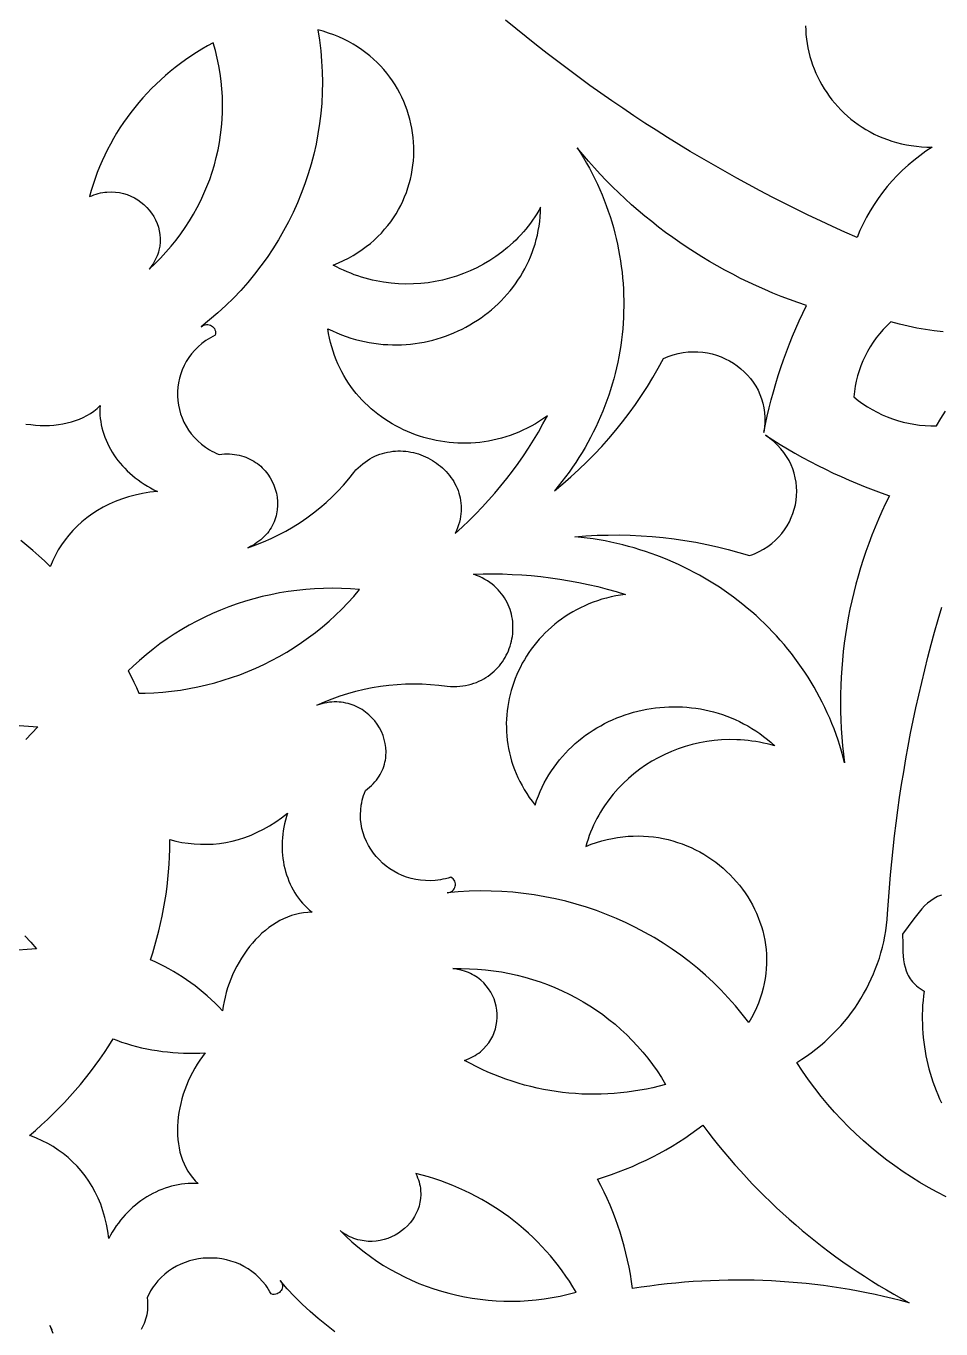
# Model space of a CAD drawing. Extents: x -118 to 118, y -118 to 119.
# Drawn here: x 18.2 to 77.1, y -31.4 to 52.5 of the extents above; entities that cross this region are included whole.
import ezdxf

# ---------------------------------------------------------------- set-up
doc = ezdxf.new("R2010")
doc.units = 0
doc.header["$MEASUREMENT"] = 0
doc.layers.add('LAYER_1', color=18, linetype='CONTINUOUS')

msp = doc.modelspace()

# ---------------------------------------------------------------- linework, layer by layer
at = {"layer": 'LAYER_1'}
for points in [[(68.408, 52.564), (68.417, 52.278), (68.437, 51.994), (68.467, 51.71), (68.508, 51.428), (68.56, 51.148), (68.621, 50.87), (68.692, 50.595), (68.774, 50.321), (68.865, 50.051), (68.966, 49.784), (69.077, 49.521), (69.197, 49.262), (69.326, 49.006), (69.465, 48.756), (69.613, 48.509), (69.769, 48.268), (69.935, 48.033), (70.109, 47.802), (70.292, 47.578), (70.483, 47.36), (70.683, 47.149), (70.89, 46.944), (71.106, 46.747), (71.33, 46.557), (71.561, 46.374), (71.8, 46.2), (72.047, 46.034), (72.301, 45.876), (72.563, 45.728), (72.831, 45.588), (73.107, 45.459), (73.39, 45.339), (73.679, 45.229), (73.975, 45.129), (74.278, 45.04), (74.587, 44.963), (74.902, 44.896), (75.223, 44.841), (75.551, 44.798), (75.884, 44.767), (76.224, 44.749), (76.568, 44.743), (76.16, 44.474), (75.763, 44.189), (75.38, 43.891), (75.01, 43.579), (74.653, 43.253), (74.311, 42.915), (73.982, 42.564), (73.669, 42.201), (73.37, 41.827), (73.087, 41.441), (72.819, 41.045), (72.568, 40.638), (72.333, 40.222), (72.114, 39.796), (71.913, 39.361), (71.73, 38.917), (70.937, 39.27), (70.148, 39.629), (69.363, 39.996), (68.581, 40.369), (67.804, 40.749), (67.03, 41.136), (66.26, 41.53), (65.494, 41.93), (64.732, 42.337), (63.974, 42.751), (63.22, 43.171), (62.471, 43.598), (61.725, 44.032), (60.984, 44.472), (60.247, 44.919), (59.515, 45.372), (58.787, 45.832), (58.063, 46.298), (57.344, 46.771), (56.629, 47.25), (55.919, 47.735), (55.214, 48.227), (54.513, 48.725), (53.817, 49.229), (53.126, 49.74), (52.439, 50.256), (51.757, 50.779), (51.081, 51.308), (50.409, 51.844), (49.742, 52.385), (49.08, 52.932)], [(77.272, 32.842), (76.703, 32.905), (76.136, 32.985), (75.571, 33.083), (75.01, 33.197), (74.452, 33.329), (73.898, 33.478), (73.644, 33.234), (73.403, 32.981), (73.175, 32.718), (72.96, 32.445), (72.76, 32.164), (72.573, 31.875), (72.4, 31.578), (72.242, 31.275), (72.099, 30.964), (71.97, 30.647), (71.857, 30.325), (71.758, 29.998), (71.676, 29.665), (71.61, 29.329), (71.559, 28.989), (71.525, 28.646), (71.805, 28.421), (72.095, 28.209), (72.394, 28.011), (72.701, 27.827), (73.015, 27.657), (73.338, 27.501), (73.666, 27.36), (74.002, 27.234), (74.342, 27.122), (74.688, 27.026), (75.039, 26.944), (75.394, 26.879), (75.752, 26.828), (76.113, 26.794), (76.477, 26.776), (76.842, 26.774), (77.121, 27.255), (77.416, 27.727)], [(18.181, 26.899), (18.487, 26.859), (18.792, 26.83), (19.095, 26.813), (19.395, 26.807), (19.693, 26.814), (19.986, 26.833), (20.275, 26.864), (20.558, 26.908), (20.836, 26.965), (21.107, 27.034), (21.371, 27.117), (21.626, 27.214), (21.873, 27.324), (22.111, 27.448), (22.339, 27.586), (22.555, 27.738), (22.761, 27.905), (22.954, 28.087), (22.944, 27.88), (22.943, 27.673), (22.952, 27.466), (22.97, 27.26), (22.997, 27.055), (23.033, 26.85), (23.078, 26.648), (23.131, 26.446), (23.193, 26.246), (23.263, 26.048), (23.341, 25.852), (23.427, 25.658), (23.522, 25.467), (23.624, 25.278), (23.734, 25.092), (23.851, 24.91), (23.976, 24.73), (24.108, 24.554), (24.248, 24.381), (24.394, 24.213), (24.547, 24.048), (24.707, 23.887), (24.874, 23.731), (25.047, 23.58), (25.226, 23.433), (25.412, 23.292), (25.604, 23.155), (25.801, 23.024), (26.005, 22.899), (26.214, 22.78), (26.429, 22.666), (26.649, 22.559), (26.159, 22.501), (25.684, 22.422), (25.223, 22.322), (24.778, 22.202), (24.347, 22.063), (23.933, 21.904), (23.534, 21.728), (23.151, 21.534), (22.785, 21.323), (22.435, 21.096), (22.102, 20.854), (21.787, 20.597), (21.488, 20.326), (21.207, 20.042), (20.945, 19.746), (20.7, 19.438), (20.474, 19.118), (20.266, 18.788), (20.077, 18.448), (19.908, 18.099), (19.758, 17.742), (19.752, 17.725), (19.386, 18.071), (19.013, 18.412), (18.633, 18.745), (18.245, 19.073), (17.851, 19.394)], [(77.463, -22.914), (76.893, -22.619), (76.33, -22.309), (75.775, -21.984), (75.228, -21.644), (74.689, -21.29), (74.159, -20.921), (73.638, -20.537), (73.127, -20.139), (72.625, -19.726), (72.133, -19.299), (71.651, -18.858), (71.181, -18.402), (70.721, -17.932), (70.273, -17.448), (69.837, -16.95), (69.413, -16.437), (69.001, -15.911), (68.602, -15.371), (68.217, -14.817), (67.844, -14.249), (68.163, -14.047), (68.474, -13.837), (68.777, -13.619), (69.073, -13.393), (69.361, -13.159), (69.64, -12.918), (69.912, -12.669), (70.175, -12.413), (70.43, -12.151), (70.676, -11.881), (70.914, -11.606), (71.143, -11.323), (71.363, -11.035), (71.574, -10.741), (71.776, -10.441), (71.969, -10.136), (72.152, -9.826), (72.326, -9.51), (72.49, -9.19), (72.645, -8.864), (72.789, -8.535), (72.924, -8.201), (73.048, -7.863), (73.162, -7.521), (73.266, -7.176), (73.359, -6.827), (73.442, -6.475), (73.514, -6.12), (73.575, -5.762), (73.625, -5.401), (73.664, -5.038), (73.692, -4.673), (73.695, -4.662), (73.749, -3.825), (73.811, -2.989), (73.882, -2.154), (73.96, -1.319), (74.046, -0.486), (74.14, 0.347), (74.242, 1.178), (74.352, 2.008), (74.47, 2.838), (74.596, 3.666), (74.73, 4.492), (74.872, 5.318), (75.022, 6.142), (75.179, 6.964), (75.345, 7.786), (75.519, 8.605), (75.7, 9.423), (75.889, 10.24), (76.086, 11.055), (76.291, 11.868), (76.504, 12.679), (76.725, 13.488), (76.953, 14.296), (77.189, 15.101)], [(17.748, 7.475), (18.346, 7.434), (18.944, 7.379), (18.569, 6.965), (18.183, 6.563)], [(77.165, -3.459), (77.038, -3.508), (76.916, -3.563), (76.798, -3.622), (76.684, -3.687), (76.469, -3.829), (76.267, -3.989), (76.076, -4.164), (75.894, -4.354), (75.718, -4.558), (75.546, -4.773), (75.375, -4.999), (75.028, -5.478), (74.656, -5.984), (74.669, -6.577), (74.686, -7.128), (74.702, -7.389), (74.728, -7.64), (74.765, -7.882), (74.816, -8.114), (74.883, -8.338), (74.971, -8.552), (75.022, -8.655), (75.08, -8.757), (75.143, -8.856), (75.213, -8.953), (75.29, -9.048), (75.374, -9.141), (75.465, -9.232), (75.565, -9.321), (75.672, -9.407), (75.788, -9.492), (75.912, -9.574), (76.046, -9.655), (76.008, -9.958), (75.977, -10.261), (75.953, -10.563), (75.937, -10.865), (75.928, -11.165), (75.927, -11.465), (75.932, -11.763), (75.944, -12.06), (75.963, -12.356), (75.99, -12.651), (76.023, -12.944), (76.063, -13.236), (76.109, -13.526), (76.162, -13.814), (76.222, -14.1), (76.288, -14.385), (76.361, -14.668), (76.44, -14.948), (76.526, -15.227), (76.617, -15.503), (76.715, -15.777), (76.82, -16.048), (76.93, -16.317), (77.046, -16.583), (77.168, -16.847)], [(18.101, -6.091), (18.486, -6.504), (18.859, -6.928), (18.269, -6.973), (17.679, -7.002)], [(38.082, -31.608), (37.536, -31.191), (37.003, -30.756), (36.484, -30.302), (35.979, -29.831), (35.489, -29.341), (35.014, -28.835), (34.556, -28.31), (34.62, -28.387), (34.666, -28.469), (34.694, -28.552), (34.707, -28.637), (34.705, -28.721), (34.689, -28.802), (34.66, -28.881), (34.619, -28.954), (34.568, -29.02), (34.506, -29.079), (34.435, -29.127), (34.357, -29.165), (34.272, -29.189), (34.181, -29.2), (34.085, -29.194), (33.985, -29.171), (33.903, -29.023), (33.817, -28.88), (33.726, -28.742), (33.632, -28.609), (33.431, -28.358), (33.215, -28.126), (32.985, -27.913), (32.743, -27.72), (32.49, -27.546), (32.227, -27.392), (31.955, -27.257), (31.675, -27.142), (31.389, -27.046), (31.097, -26.969), (30.802, -26.911), (30.503, -26.872), (30.203, -26.853), (29.902, -26.853), (29.602, -26.871), (29.304, -26.909), (29.008, -26.966), (28.717, -27.042), (28.432, -27.136), (28.152, -27.25), (27.881, -27.383), (27.618, -27.534), (27.366, -27.704), (27.125, -27.893), (26.896, -28.1), (26.682, -28.326), (26.482, -28.571), (26.388, -28.701), (26.298, -28.835), (26.212, -28.973), (26.131, -29.117), (26.054, -29.265), (25.983, -29.417), (26.003, -29.585), (26.016, -29.749), (26.021, -29.91), (26.018, -30.068), (26.007, -30.222), (25.989, -30.373), (25.964, -30.521), (25.932, -30.664), (25.893, -30.805), (25.848, -30.941), (25.797, -31.074), (25.74, -31.203), (25.676, -31.329), (25.608, -31.45)], [(19.881, -31.493), (19.798, -31.348), (19.721, -31.197), (19.909, -31.686)]]:
    msp.add_lwpolyline(points, dxfattribs=at)
for points in [[(51.34, 40.88), (51.218, 40.664), (51.09, 40.453), (50.958, 40.246), (50.82, 40.044), (50.678, 39.846), (50.532, 39.653), (50.381, 39.464), (50.226, 39.279), (50.066, 39.099), (49.902, 38.924), (49.735, 38.754), (49.563, 38.588), (49.208, 38.27), (48.84, 37.971), (48.457, 37.691), (48.062, 37.431), (47.656, 37.191), (47.238, 36.971), (46.811, 36.771), (46.374, 36.591), (45.93, 36.432), (45.478, 36.294), (45.019, 36.178), (44.555, 36.082), (44.087, 36.009), (43.614, 35.957), (43.139, 35.928), (42.661, 35.921), (42.183, 35.937), (41.704, 35.976), (41.226, 36.038), (40.749, 36.123), (40.511, 36.175), (40.274, 36.233), (40.038, 36.296), (39.803, 36.366), (39.568, 36.441), (39.335, 36.523), (39.103, 36.611), (38.873, 36.705), (38.644, 36.805), (38.416, 36.911), (38.191, 37.024), (37.967, 37.142), (38.308, 37.283), (38.638, 37.435), (38.956, 37.597), (39.262, 37.768), (39.557, 37.949), (39.839, 38.138), (40.11, 38.337), (40.37, 38.544), (40.618, 38.758), (40.854, 38.981), (41.078, 39.21), (41.291, 39.447), (41.492, 39.69), (41.682, 39.939), (41.86, 40.194), (42.027, 40.454), (42.183, 40.72), (42.326, 40.99), (42.459, 41.264), (42.58, 41.543), (42.69, 41.825), (42.788, 42.111), (42.875, 42.399), (42.951, 42.69), (43.015, 42.983), (43.068, 43.278), (43.11, 43.575), (43.141, 43.872), (43.161, 44.171), (43.169, 44.469), (43.166, 44.768), (43.152, 45.067), (43.127, 45.365), (43.091, 45.662), (43.044, 45.957), (42.986, 46.251), (42.917, 46.542), (42.837, 46.832), (42.746, 47.118), (42.644, 47.401), (42.531, 47.681), (42.407, 47.957), (42.273, 48.228), (42.127, 48.495), (41.971, 48.757), (41.804, 49.013), (41.626, 49.264), (41.438, 49.509), (41.238, 49.747), (41.028, 49.979), (40.808, 50.203), (40.576, 50.42), (40.334, 50.629), (40.082, 50.83), (39.819, 51.023), (39.545, 51.206), (39.261, 51.38), (38.966, 51.545), (38.661, 51.699), (38.346, 51.843), (38.019, 51.977), (37.683, 52.099), (37.336, 52.21), (36.979, 52.309), (37.087, 51.632), (37.171, 50.956), (37.23, 50.279), (37.267, 49.604), (37.279, 48.93), (37.268, 48.258), (37.235, 47.588), (37.178, 46.922), (37.098, 46.259), (36.997, 45.6), (36.872, 44.946), (36.726, 44.296), (36.558, 43.653), (36.368, 43.015), (36.156, 42.384), (35.923, 41.76), (35.67, 41.144), (35.395, 40.536), (35.099, 39.936), (34.784, 39.346), (34.447, 38.765), (34.091, 38.195), (33.715, 37.635), (33.319, 37.087), (32.904, 36.55), (32.469, 36.026), (32.015, 35.514), (31.543, 35.016), (31.052, 34.531), (30.542, 34.061), (30.014, 33.605), (29.468, 33.165), (29.548, 33.227), (29.633, 33.271), (29.72, 33.298), (29.808, 33.311), (29.895, 33.309), (29.98, 33.293), (30.062, 33.266), (30.138, 33.226), (30.207, 33.177), (30.268, 33.117), (30.319, 33.05), (30.358, 32.974), (30.383, 32.893), (30.394, 32.805), (30.388, 32.713), (30.365, 32.617), (30.211, 32.539), (30.062, 32.456), (29.918, 32.369), (29.779, 32.278), (29.517, 32.085), (29.275, 31.878), (29.054, 31.658), (28.853, 31.425), (28.672, 31.182), (28.511, 30.93), (28.371, 30.669), (28.25, 30.4), (28.15, 30.125), (28.07, 29.846), (28.01, 29.562), (27.969, 29.275), (27.949, 28.987), (27.949, 28.698), (27.969, 28.41), (28.008, 28.124), (28.067, 27.841), (28.146, 27.561), (28.245, 27.287), (28.363, 27.019), (28.501, 26.758), (28.659, 26.506), (28.836, 26.264), (29.033, 26.033), (29.249, 25.813), (29.484, 25.607), (29.74, 25.415), (29.874, 25.325), (30.014, 25.238), (30.158, 25.156), (30.308, 25.078), (30.462, 25.005), (30.621, 24.936), (30.795, 24.956), (30.967, 24.968), (31.134, 24.973), (31.299, 24.97), (31.459, 24.96), (31.617, 24.942), (31.77, 24.918), (31.92, 24.888), (32.066, 24.851), (32.209, 24.807), (32.347, 24.758), (32.482, 24.703), (32.612, 24.642), (32.739, 24.576), (32.861, 24.505), (32.979, 24.429), (33.093, 24.348), (33.203, 24.262), (33.308, 24.172), (33.408, 24.078), (33.596, 23.878), (33.766, 23.664), (33.916, 23.438), (34.046, 23.2), (34.157, 22.953), (34.247, 22.699), (34.316, 22.438), (34.363, 22.174), (34.388, 21.906), (34.391, 21.638), (34.37, 21.37), (34.326, 21.104), (34.295, 20.972), (34.258, 20.842), (34.215, 20.713), (34.165, 20.585), (34.109, 20.459), (34.047, 20.336), (33.978, 20.214), (33.903, 20.095), (33.822, 19.978), (33.734, 19.865), (33.639, 19.754), (33.537, 19.646), (33.429, 19.542), (33.314, 19.442), (33.192, 19.345), (33.063, 19.252), (32.926, 19.164), (32.783, 19.08), (32.633, 19), (32.475, 18.926), (32.984, 19.106), (33.485, 19.304), (33.976, 19.52), (34.458, 19.753), (34.929, 20.003), (35.389, 20.27), (35.839, 20.554), (36.276, 20.853), (36.702, 21.168), (37.115, 21.498), (37.515, 21.844), (37.902, 22.204), (38.274, 22.578), (38.632, 22.967), (38.975, 23.369), (39.303, 23.784), (39.441, 23.936), (39.583, 24.079), (39.728, 24.212), (39.876, 24.335), (40.027, 24.45), (40.18, 24.555), (40.337, 24.652), (40.495, 24.739), (40.655, 24.818), (40.817, 24.889), (40.981, 24.951), (41.146, 25.004), (41.312, 25.05), (41.478, 25.088), (41.646, 25.117), (41.813, 25.139), (41.981, 25.154), (42.149, 25.161), (42.317, 25.161), (42.484, 25.154), (42.65, 25.139), (42.815, 25.118), (42.979, 25.09), (43.142, 25.055), (43.303, 25.014), (43.462, 24.967), (43.619, 24.913), (43.774, 24.854), (43.926, 24.788), (44.075, 24.717), (44.221, 24.64), (44.364, 24.558), (44.503, 24.47), (44.638, 24.377), (44.77, 24.279), (44.898, 24.176), (45.021, 24.068), (45.139, 23.956), (45.252, 23.839), (45.361, 23.717), (45.464, 23.591), (45.561, 23.462), (45.653, 23.328), (45.739, 23.19), (45.818, 23.049), (45.891, 22.904), (45.957, 22.756), (46.017, 22.604), (46.069, 22.449), (46.114, 22.292), (46.151, 22.131), (46.18, 21.968), (46.201, 21.802), (46.214, 21.633), (46.218, 21.463), (46.214, 21.29), (46.201, 21.115), (46.178, 20.938), (46.146, 20.759), (46.104, 20.579), (46.052, 20.397), (45.991, 20.214), (45.918, 20.029), (45.836, 19.844), (46.287, 20.256), (46.729, 20.676), (47.16, 21.106), (47.581, 21.545), (47.992, 21.992), (48.392, 22.448), (48.781, 22.912), (49.159, 23.384), (49.527, 23.865), (49.883, 24.353), (50.228, 24.848), (50.561, 25.352), (50.883, 25.862), (51.193, 26.379), (51.491, 26.904), (51.777, 27.435), (51.522, 27.253), (51.265, 27.081), (51.004, 26.92), (50.74, 26.769), (50.473, 26.628), (50.204, 26.496), (49.932, 26.375), (49.659, 26.264), (49.383, 26.162), (49.106, 26.07), (48.827, 25.987), (48.547, 25.914), (48.266, 25.851), (47.984, 25.796), (47.702, 25.751), (47.419, 25.715), (47.136, 25.688), (46.853, 25.67), (46.57, 25.661), (46.288, 25.661), (46.006, 25.669), (45.726, 25.686), (45.446, 25.712), (45.168, 25.745), (44.892, 25.788), (44.617, 25.838), (44.344, 25.897), (44.074, 25.964), (43.805, 26.039), (43.54, 26.121), (43.277, 26.212), (43.018, 26.31), (42.762, 26.416), (42.509, 26.53), (42.26, 26.651), (42.015, 26.78), (41.774, 26.916), (41.537, 27.059), (41.305, 27.209), (41.078, 27.366), (40.856, 27.531), (40.639, 27.702), (40.428, 27.88), (40.222, 28.064), (40.022, 28.256), (39.829, 28.454), (39.641, 28.658), (39.46, 28.869), (39.286, 29.086), (39.119, 29.309), (38.959, 29.539), (38.807, 29.774), (38.662, 30.016), (38.525, 30.263), (38.396, 30.516), (38.275, 30.775), (38.163, 31.039), (38.059, 31.309), (37.964, 31.584), (37.879, 31.865), (37.803, 32.151), (37.736, 32.442), (37.679, 32.739), (37.633, 33.04), (37.924, 32.899), (38.218, 32.769), (38.512, 32.65), (38.808, 32.541), (39.105, 32.442), (39.403, 32.354), (39.701, 32.276), (40, 32.208), (40.298, 32.149), (40.597, 32.101), (40.896, 32.063), (41.194, 32.033), (41.492, 32.014), (41.789, 32.004), (42.085, 32.003), (42.38, 32.011), (42.673, 32.028), (42.965, 32.054), (43.255, 32.089), (43.543, 32.132), (43.829, 32.184), (44.113, 32.245), (44.394, 32.314), (44.673, 32.391), (44.948, 32.476), (45.221, 32.569), (45.49, 32.67), (45.756, 32.778), (46.018, 32.895), (46.276, 33.018), (46.53, 33.15), (46.779, 33.288), (47.025, 33.434), (47.265, 33.587), (47.501, 33.746), (47.731, 33.913), (47.957, 34.086), (48.177, 34.266), (48.391, 34.452), (48.599, 34.645), (48.802, 34.844), (48.998, 35.049), (49.188, 35.26), (49.371, 35.477), (49.547, 35.699), (49.716, 35.928), (49.878, 36.162), (50.033, 36.401), (50.18, 36.646), (50.319, 36.896), (50.45, 37.151), (50.573, 37.411), (50.688, 37.676), (50.794, 37.946), (50.891, 38.22), (50.98, 38.499), (51.059, 38.783), (51.129, 39.07), (51.189, 39.362), (51.239, 39.658), (51.28, 39.958), (51.311, 40.261), (51.331, 40.569)], [(22.273, 41.554), (22.416, 41.615), (22.559, 41.669), (22.701, 41.716), (22.843, 41.756), (22.984, 41.79), (23.124, 41.817), (23.264, 41.838), (23.402, 41.852), (23.675, 41.863), (23.943, 41.85), (24.204, 41.815), (24.459, 41.759), (24.705, 41.683), (24.943, 41.588), (25.17, 41.474), (25.387, 41.344), (25.592, 41.199), (25.785, 41.038), (25.965, 40.864), (26.13, 40.677), (26.28, 40.479), (26.414, 40.271), (26.531, 40.053), (26.631, 39.827), (26.711, 39.594), (26.772, 39.355), (26.813, 39.111), (26.832, 38.863), (26.829, 38.612), (26.803, 38.36), (26.753, 38.107), (26.719, 37.981), (26.678, 37.854), (26.631, 37.729), (26.577, 37.604), (26.517, 37.479), (26.45, 37.355), (26.376, 37.232), (26.295, 37.111), (26.207, 36.99), (26.111, 36.871), (26.49, 37.226), (26.855, 37.592), (27.204, 37.969), (27.538, 38.355), (27.857, 38.751), (28.161, 39.156), (28.448, 39.569), (28.721, 39.991), (28.977, 40.42), (29.218, 40.857), (29.442, 41.3), (29.651, 41.751), (29.843, 42.207), (30.019, 42.669), (30.178, 43.136), (30.321, 43.608), (30.447, 44.084), (30.556, 44.564), (30.648, 45.048), (30.723, 45.535), (30.781, 46.024), (30.821, 46.516), (30.844, 47.01), (30.85, 47.505), (30.838, 48.001), (30.808, 48.497), (30.76, 48.994), (30.694, 49.49), (30.609, 49.986), (30.507, 50.48), (30.386, 50.973), (30.246, 51.464), (29.877, 51.263), (29.515, 51.053), (29.159, 50.835), (28.809, 50.608), (28.467, 50.373), (28.132, 50.131), (27.803, 49.881), (27.482, 49.623), (27.169, 49.357), (26.862, 49.084), (26.564, 48.805), (26.273, 48.518), (25.99, 48.224), (25.715, 47.924), (25.448, 47.617), (25.189, 47.304), (24.939, 46.984), (24.697, 46.659), (24.464, 46.327), (24.239, 45.99), (24.024, 45.648), (23.817, 45.299), (23.62, 44.946), (23.431, 44.587), (23.253, 44.224), (23.083, 43.856), (22.923, 43.483), (22.773, 43.105), (22.633, 42.724), (22.503, 42.338), (22.383, 41.948)], [(52.226, 22.594), (52.767, 23.04), (53.296, 23.5), (53.812, 23.971), (54.315, 24.455), (54.805, 24.95), (55.281, 25.457), (55.743, 25.976), (56.191, 26.506), (56.625, 27.046), (57.045, 27.597), (57.45, 28.159), (57.841, 28.73), (58.216, 29.312), (58.576, 29.902), (58.92, 30.503), (59.249, 31.112), (59.407, 31.182), (59.566, 31.246), (59.885, 31.356), (60.204, 31.441), (60.524, 31.503), (60.842, 31.542), (61.158, 31.558), (61.471, 31.553), (61.78, 31.528), (62.084, 31.481), (62.383, 31.416), (62.676, 31.331), (62.961, 31.228), (63.237, 31.108), (63.505, 30.97), (63.762, 30.816), (64.008, 30.647), (64.242, 30.463), (64.464, 30.264), (64.671, 30.052), (64.864, 29.827), (65.042, 29.589), (65.203, 29.34), (65.347, 29.08), (65.472, 28.81), (65.579, 28.53), (65.665, 28.241), (65.731, 27.943), (65.774, 27.638), (65.795, 27.326), (65.792, 27.008), (65.765, 26.684), (65.742, 26.52), (65.712, 26.354), (65.82, 26.884), (65.937, 27.412), (66.062, 27.937), (66.196, 28.461), (66.339, 28.982), (66.49, 29.501), (66.649, 30.017), (66.817, 30.531), (66.993, 31.042), (67.178, 31.551), (67.371, 32.057), (67.572, 32.56), (67.782, 33.06), (68, 33.557), (68.226, 34.051), (68.46, 34.541), (67.914, 34.728), (67.373, 34.923), (66.836, 35.128), (66.303, 35.343), (65.775, 35.566), (65.252, 35.798), (64.734, 36.039), (64.221, 36.288), (63.713, 36.547), (63.21, 36.814), (62.713, 37.089), (62.221, 37.373), (61.734, 37.666), (61.254, 37.967), (60.779, 38.276), (60.31, 38.593), (59.847, 38.918), (59.39, 39.251), (58.939, 39.592), (58.495, 39.941), (58.057, 40.298), (57.626, 40.662), (57.201, 41.034), (56.784, 41.414), (56.373, 41.8), (55.97, 42.195), (55.573, 42.596), (55.184, 43.005), (54.802, 43.421), (54.428, 43.844), (54.062, 44.274), (53.703, 44.71), (53.91, 44.383), (54.109, 44.054), (54.302, 43.721), (54.486, 43.386), (54.663, 43.049), (54.833, 42.709), (54.995, 42.367), (55.15, 42.023), (55.297, 41.677), (55.437, 41.329), (55.569, 40.98), (55.695, 40.628), (55.812, 40.275), (55.922, 39.921), (56.025, 39.565), (56.121, 39.207), (56.209, 38.849), (56.29, 38.489), (56.363, 38.129), (56.429, 37.768), (56.488, 37.406), (56.539, 37.043), (56.584, 36.68), (56.621, 36.316), (56.65, 35.952), (56.672, 35.587), (56.687, 35.223), (56.695, 34.859), (56.696, 34.494), (56.689, 34.13), (56.675, 33.766), (56.654, 33.402), (56.626, 33.039), (56.59, 32.677), (56.547, 32.315), (56.498, 31.954), (56.441, 31.594), (56.376, 31.235), (56.305, 30.877), (56.226, 30.52), (56.141, 30.164), (56.048, 29.81), (55.948, 29.458), (55.841, 29.107), (55.727, 28.758), (55.606, 28.411), (55.478, 28.065), (55.342, 27.722), (55.2, 27.381), (55.051, 27.042), (54.894, 26.706), (54.731, 26.372), (54.561, 26.04), (54.383, 25.711), (54.199, 25.385), (54.007, 25.062), (53.809, 24.742), (53.604, 24.425), (53.391, 24.111), (53.172, 23.801), (52.946, 23.494), (52.713, 23.19), (52.473, 22.89)], [(53.549, 19.635), (54.26, 19.69), (54.972, 19.726), (55.684, 19.746), (56.396, 19.747), (57.107, 19.732), (57.817, 19.699), (58.526, 19.648), (59.233, 19.581), (59.938, 19.496), (60.641, 19.393), (61.341, 19.274), (62.039, 19.137), (62.733, 18.983), (63.423, 18.812), (64.109, 18.624), (64.79, 18.419), (64.954, 18.477), (65.113, 18.54), (65.419, 18.68), (65.707, 18.837), (65.977, 19.011), (66.23, 19.2), (66.465, 19.404), (66.682, 19.621), (66.881, 19.85), (67.062, 20.089), (67.224, 20.339), (67.367, 20.598), (67.492, 20.864), (67.598, 21.138), (67.685, 21.417), (67.752, 21.7), (67.801, 21.987), (67.83, 22.276), (67.839, 22.567), (67.829, 22.858), (67.798, 23.148), (67.748, 23.436), (67.678, 23.721), (67.587, 24.002), (67.476, 24.278), (67.344, 24.548), (67.191, 24.81), (67.017, 25.064), (66.823, 25.309), (66.607, 25.543), (66.37, 25.765), (66.111, 25.975), (65.974, 26.075), (65.831, 26.171), (66.298, 25.872), (66.77, 25.579), (67.247, 25.295), (67.728, 25.017), (68.213, 24.747), (68.703, 24.484), (69.197, 24.229), (69.695, 23.981), (70.197, 23.741), (70.703, 23.509), (71.212, 23.284), (71.726, 23.067), (72.243, 22.857), (72.763, 22.656), (73.287, 22.462), (73.815, 22.276), (73.568, 21.773), (73.331, 21.266), (73.104, 20.756), (72.887, 20.243), (72.68, 19.726), (72.483, 19.207), (72.296, 18.684), (72.118, 18.159), (71.951, 17.631), (71.794, 17.1), (71.647, 16.567), (71.51, 16.032), (71.383, 15.495), (71.267, 14.956), (71.16, 14.415), (71.064, 13.872), (70.978, 13.328), (70.902, 12.782), (70.836, 12.235), (70.781, 11.687), (70.736, 11.137), (70.701, 10.587), (70.677, 10.036), (70.663, 9.484), (70.659, 8.932), (70.666, 8.38), (70.683, 7.827), (70.711, 7.274), (70.749, 6.721), (70.798, 6.168), (70.857, 5.616), (70.927, 5.064), (70.831, 5.435), (70.728, 5.804), (70.618, 6.169), (70.501, 6.53), (70.377, 6.888), (70.245, 7.243), (70.107, 7.594), (69.962, 7.942), (69.81, 8.286), (69.652, 8.626), (69.487, 8.963), (69.315, 9.296), (69.137, 9.624), (68.953, 9.949), (68.763, 10.27), (68.566, 10.587), (68.363, 10.899), (68.155, 11.207), (67.94, 11.511), (67.72, 11.811), (67.494, 12.106), (67.262, 12.396), (67.025, 12.682), (66.782, 12.963), (66.534, 13.24), (66.281, 13.512), (66.022, 13.779), (65.758, 14.041), (65.49, 14.298), (65.216, 14.55), (64.937, 14.797), (64.654, 15.038), (64.365, 15.275), (64.073, 15.506), (63.775, 15.732), (63.473, 15.952), (63.167, 16.167), (62.857, 16.376), (62.542, 16.579), (62.223, 16.777), (61.9, 16.969), (61.573, 17.155), (61.242, 17.336), (60.908, 17.51), (60.57, 17.678), (60.228, 17.84), (59.882, 17.996), (59.533, 18.146), (59.181, 18.289), (58.826, 18.426), (58.467, 18.557), (58.105, 18.681), (57.74, 18.798), (57.372, 18.909), (57.001, 19.013), (56.628, 19.11), (56.251, 19.2), (55.873, 19.284), (55.491, 19.36), (55.107, 19.43), (54.721, 19.492), (54.332, 19.547), (53.942, 19.595)], [(66.432, 6.153), (66.187, 6.221), (65.941, 6.283), (65.695, 6.339), (65.449, 6.388), (65.202, 6.431), (64.956, 6.467), (64.71, 6.497), (64.465, 6.521), (64.219, 6.539), (63.974, 6.551), (63.487, 6.557), (63.002, 6.54), (62.521, 6.499), (62.045, 6.435), (61.575, 6.35), (61.111, 6.242), (60.654, 6.113), (60.205, 5.963), (59.765, 5.792), (59.334, 5.601), (58.914, 5.391), (58.504, 5.161), (58.107, 4.912), (57.723, 4.644), (57.352, 4.359), (56.995, 4.056), (56.653, 3.735), (56.328, 3.398), (56.019, 3.045), (55.728, 2.675), (55.455, 2.29), (55.325, 2.092), (55.201, 1.89), (55.081, 1.685), (54.967, 1.475), (54.858, 1.263), (54.754, 1.046), (54.655, 0.827), (54.562, 0.604), (54.475, 0.377), (54.393, 0.147), (54.317, -0.086), (54.247, -0.322), (54.592, -0.189), (54.936, -0.071), (55.279, 0.032), (55.622, 0.12), (55.963, 0.193), (56.302, 0.252), (56.64, 0.297), (56.976, 0.328), (57.309, 0.345), (57.639, 0.349), (57.967, 0.341), (58.292, 0.319), (58.613, 0.285), (58.931, 0.239), (59.245, 0.181), (59.555, 0.111), (59.86, 0.03), (60.161, -0.063), (60.458, -0.166), (60.749, -0.28), (61.034, -0.404), (61.315, -0.538), (61.589, -0.682), (61.857, -0.835), (62.119, -0.998), (62.375, -1.169), (62.623, -1.349), (62.865, -1.538), (63.099, -1.735), (63.325, -1.94), (63.544, -2.152), (63.755, -2.372), (63.958, -2.599), (64.151, -2.832), (64.337, -3.072), (64.513, -3.319), (64.679, -3.571), (64.836, -3.83), (64.984, -4.093), (65.121, -4.362), (65.248, -4.636), (65.365, -4.914), (65.47, -5.197), (65.565, -5.484), (65.648, -5.775), (65.72, -6.07), (65.78, -6.367), (65.828, -6.668), (65.864, -6.972), (65.887, -7.278), (65.897, -7.586), (65.894, -7.897), (65.878, -8.209), (65.849, -8.522), (65.806, -8.837), (65.748, -9.152), (65.677, -9.468), (65.59, -9.785), (65.489, -10.102), (65.373, -10.418), (65.242, -10.734), (65.095, -11.049), (64.933, -11.364), (64.754, -11.677), (64.33, -11.127), (63.889, -10.593), (63.432, -10.076), (62.959, -9.575), (62.47, -9.092), (61.966, -8.626), (61.447, -8.178), (60.915, -7.747), (60.369, -7.334), (59.811, -6.939), (59.24, -6.563), (58.657, -6.206), (58.063, -5.867), (57.458, -5.547), (56.843, -5.246), (56.218, -4.966), (55.584, -4.704), (54.941, -4.463), (54.29, -4.242), (53.631, -4.041), (52.965, -3.861), (52.293, -3.702), (51.614, -3.564), (50.93, -3.448), (50.241, -3.353), (49.547, -3.279), (48.85, -3.228), (48.149, -3.199), (47.444, -3.192), (46.738, -3.208), (46.029, -3.247), (45.32, -3.308), (45.421, -3.297), (45.513, -3.27), (45.595, -3.231), (45.666, -3.179), (45.726, -3.118), (45.775, -3.05), (45.812, -2.974), (45.837, -2.895), (45.849, -2.813), (45.848, -2.73), (45.834, -2.648), (45.806, -2.568), (45.763, -2.493), (45.706, -2.424), (45.634, -2.363), (45.547, -2.312), (45.38, -2.361), (45.214, -2.405), (45.048, -2.441), (44.884, -2.472), (44.556, -2.514), (44.233, -2.533), (43.914, -2.528), (43.601, -2.502), (43.294, -2.454), (42.994, -2.385), (42.702, -2.297), (42.419, -2.19), (42.145, -2.065), (41.882, -1.922), (41.63, -1.763), (41.39, -1.589), (41.163, -1.4), (40.949, -1.197), (40.75, -0.98), (40.567, -0.752), (40.399, -0.512), (40.248, -0.261), (40.115, -0.001), (40, 0.268), (39.905, 0.546), (39.83, 0.831), (39.776, 1.122), (39.744, 1.419), (39.734, 1.721), (39.748, 2.026), (39.786, 2.335), (39.814, 2.491), (39.849, 2.647), (39.89, 2.803), (39.938, 2.959), (39.992, 3.116), (40.053, 3.273), (40.191, 3.378), (40.32, 3.486), (40.442, 3.597), (40.556, 3.711), (40.661, 3.827), (40.759, 3.947), (40.85, 4.068), (40.933, 4.192), (41.009, 4.317), (41.077, 4.445), (41.138, 4.574), (41.192, 4.704), (41.239, 4.836), (41.28, 4.969), (41.313, 5.102), (41.34, 5.236), (41.361, 5.371), (41.375, 5.506), (41.384, 5.775), (41.369, 6.044), (41.33, 6.31), (41.268, 6.572), (41.185, 6.828), (41.08, 7.077), (40.956, 7.318), (40.812, 7.548), (40.65, 7.767), (40.47, 7.972), (40.273, 8.163), (40.061, 8.338), (39.833, 8.495), (39.714, 8.567), (39.592, 8.633), (39.466, 8.695), (39.337, 8.751), (39.204, 8.801), (39.069, 8.846), (38.931, 8.885), (38.79, 8.918), (38.647, 8.944), (38.5, 8.965), (38.352, 8.978), (38.201, 8.985), (38.047, 8.984), (37.892, 8.977), (37.734, 8.962), (37.575, 8.939), (37.414, 8.909), (37.251, 8.87), (37.086, 8.824), (36.92, 8.769), (37.412, 8.989), (37.911, 9.19), (38.417, 9.372), (38.928, 9.536), (39.445, 9.681), (39.967, 9.806), (40.493, 9.913), (41.023, 10), (41.555, 10.068), (42.09, 10.117), (42.627, 10.146), (43.166, 10.155), (43.705, 10.145), (44.244, 10.116), (44.783, 10.066), (45.321, 9.997), (45.531, 9.984), (45.736, 9.98), (45.936, 9.985), (46.132, 9.998), (46.323, 10.021), (46.509, 10.051), (46.69, 10.089), (46.866, 10.136), (47.037, 10.189), (47.204, 10.25), (47.365, 10.318), (47.521, 10.392), (47.671, 10.473), (47.817, 10.56), (47.957, 10.653), (48.091, 10.752), (48.22, 10.856), (48.344, 10.965), (48.462, 11.079), (48.574, 11.198), (48.681, 11.322), (48.781, 11.449), (48.876, 11.581), (48.965, 11.716), (49.049, 11.854), (49.126, 11.996), (49.197, 12.14), (49.262, 12.288), (49.32, 12.437), (49.373, 12.589), (49.419, 12.743), (49.459, 12.898), (49.492, 13.055), (49.519, 13.213), (49.539, 13.371), (49.553, 13.531), (49.56, 13.69), (49.56, 13.85), (49.554, 14.01), (49.54, 14.169), (49.52, 14.328), (49.493, 14.486), (49.459, 14.642), (49.418, 14.798), (49.369, 14.951), (49.314, 15.103), (49.251, 15.252), (49.18, 15.4), (49.103, 15.544), (49.018, 15.686), (48.925, 15.824), (48.825, 15.959), (48.718, 16.09), (48.602, 16.218), (48.479, 16.341), (48.348, 16.46), (48.21, 16.574), (48.063, 16.683), (47.908, 16.787), (47.746, 16.886), (47.575, 16.979), (47.396, 17.065), (47.209, 17.146), (47.014, 17.22), (47.636, 17.238), (48.258, 17.243), (48.88, 17.234), (49.501, 17.211), (50.12, 17.176), (50.739, 17.127), (51.356, 17.065), (51.972, 16.99), (52.585, 16.902), (53.197, 16.801), (53.806, 16.687), (54.412, 16.559), (55.016, 16.419), (55.617, 16.265), (56.214, 16.099), (56.808, 15.92), (56.495, 15.875), (56.186, 15.82), (55.883, 15.756), (55.585, 15.683), (55.293, 15.601), (55.007, 15.51), (54.726, 15.41), (54.45, 15.302), (54.181, 15.186), (53.918, 15.062), (53.66, 14.931), (53.409, 14.791), (53.164, 14.645), (52.925, 14.491), (52.693, 14.331), (52.467, 14.163), (52.247, 13.99), (52.035, 13.81), (51.829, 13.623), (51.63, 13.432), (51.437, 13.234), (51.252, 13.031), (51.074, 12.823), (50.903, 12.609), (50.739, 12.391), (50.583, 12.169), (50.434, 11.941), (50.293, 11.71), (50.159, 11.475), (50.033, 11.236), (49.915, 10.993), (49.805, 10.747), (49.703, 10.498), (49.608, 10.246), (49.522, 9.991), (49.445, 9.733), (49.375, 9.474), (49.314, 9.212), (49.262, 8.948), (49.218, 8.683), (49.183, 8.416), (49.156, 8.147), (49.139, 7.878), (49.13, 7.608), (49.131, 7.337), (49.141, 7.066), (49.16, 6.794), (49.188, 6.522), (49.225, 6.251), (49.273, 5.98), (49.329, 5.709), (49.396, 5.44), (49.472, 5.171), (49.558, 4.903), (49.654, 4.637), (49.76, 4.373), (49.876, 4.11), (50.003, 3.85), (50.14, 3.591), (50.287, 3.335), (50.444, 3.082), (50.612, 2.832), (50.791, 2.584), (50.981, 2.34), (51.082, 2.638), (51.193, 2.929), (51.313, 3.214), (51.441, 3.492), (51.577, 3.764), (51.722, 4.029), (51.874, 4.287), (52.034, 4.538), (52.202, 4.783), (52.377, 5.02), (52.559, 5.251), (52.747, 5.474), (52.943, 5.691), (53.144, 5.9), (53.352, 6.103), (53.566, 6.298), (53.786, 6.485), (54.011, 6.666), (54.241, 6.839), (54.476, 7.005), (54.716, 7.163), (54.961, 7.313), (55.21, 7.456), (55.463, 7.592), (55.72, 7.72), (55.981, 7.84), (56.245, 7.952), (56.512, 8.056), (56.783, 8.153), (57.056, 8.241), (57.332, 8.322), (57.61, 8.394), (57.891, 8.459), (58.173, 8.515), (58.457, 8.563), (58.743, 8.603), (59.029, 8.634), (59.317, 8.657), (59.606, 8.672), (59.895, 8.678), (60.184, 8.676), (60.474, 8.665), (60.764, 8.645), (61.053, 8.617), (61.342, 8.58), (61.63, 8.535), (61.917, 8.48), (62.203, 8.417), (62.487, 8.345), (62.77, 8.263), (63.051, 8.173), (63.33, 8.074), (63.606, 7.965), (63.88, 7.847), (64.151, 7.72), (64.42, 7.584), (64.685, 7.439), (64.947, 7.284), (65.205, 7.119), (65.459, 6.945), (65.709, 6.762), (65.955, 6.568), (66.196, 6.366)], [(25.453, 9.549), (25.855, 9.554), (26.429, 9.578), (27, 9.62), (27.568, 9.679), (28.133, 9.754), (28.694, 9.847), (29.251, 9.956), (29.803, 10.081), (30.35, 10.223), (30.892, 10.381), (31.429, 10.554), (31.959, 10.744), (32.483, 10.949), (32.999, 11.17), (33.509, 11.405), (34.011, 11.656), (34.505, 11.922), (34.991, 12.203), (35.467, 12.499), (35.935, 12.809), (36.393, 13.133), (36.841, 13.472), (37.279, 13.824), (37.706, 14.191), (38.122, 14.571), (38.526, 14.965), (38.919, 15.372), (39.299, 15.792), (39.666, 16.226), (39.086, 16.272), (38.507, 16.3), (37.929, 16.31), (37.353, 16.303), (36.779, 16.278), (36.208, 16.236), (35.64, 16.178), (35.075, 16.102), (34.514, 16.009), (33.957, 15.9), (33.405, 15.775), (32.858, 15.633), (32.316, 15.476), (31.779, 15.302), (31.249, 15.112), (30.725, 14.907), (30.208, 14.687), (29.699, 14.451), (29.197, 14.2), (28.703, 13.934), (28.217, 13.653), (27.74, 13.358), (27.273, 13.048), (26.815, 12.723), (26.367, 12.385), (25.929, 12.032), (25.502, 11.666), (25.086, 11.285), (24.776, 10.983), (24.954, 10.628), (25.126, 10.271), (25.293, 9.911)], [(26.195, -7.639), (26.346, -7.177), (26.487, -6.712), (26.619, -6.244), (26.741, -5.775), (26.853, -5.303), (26.956, -4.83), (27.05, -4.354), (27.133, -3.877), (27.207, -3.398), (27.271, -2.918), (27.325, -2.437), (27.37, -1.954), (27.404, -1.47), (27.429, -0.986), (27.444, -0.5), (27.449, -0.014), (27.449, 0.123), (27.457, 0.12), (27.84, 0.018), (28.229, -0.064), (28.622, -0.126), (29.02, -0.168), (29.422, -0.189), (29.826, -0.19), (30.233, -0.17), (30.641, -0.128), (31.05, -0.065), (31.459, 0.02), (31.868, 0.127), (32.275, 0.257), (32.681, 0.41), (33.084, 0.586), (33.483, 0.785), (33.879, 1.008), (34.27, 1.255), (34.656, 1.526), (35.036, 1.822), (34.964, 1.595), (34.899, 1.368), (34.844, 1.141), (34.796, 0.913), (34.757, 0.685), (34.726, 0.458), (34.703, 0.232), (34.688, 0.006), (34.682, -0.219), (34.683, -0.442), (34.692, -0.664), (34.709, -0.884), (34.734, -1.102), (34.766, -1.318), (34.806, -1.532), (34.854, -1.743), (34.91, -1.951), (34.973, -2.156), (35.043, -2.358), (35.121, -2.556), (35.206, -2.75), (35.299, -2.94), (35.398, -3.126), (35.505, -3.308), (35.619, -3.485), (35.74, -3.656), (35.868, -3.823), (36.003, -3.984), (36.145, -4.14), (36.294, -4.289), (36.45, -4.433), (36.612, -4.57), (36.341, -4.577), (36.073, -4.603), (35.807, -4.646), (35.545, -4.706), (35.287, -4.784), (35.032, -4.877), (34.782, -4.985), (34.537, -5.109), (34.296, -5.246), (34.061, -5.397), (33.831, -5.561), (33.607, -5.737), (33.389, -5.926), (33.178, -6.125), (32.973, -6.335), (32.776, -6.554), (32.586, -6.783), (32.404, -7.021), (32.23, -7.266), (32.064, -7.52), (31.908, -7.779), (31.76, -8.046), (31.621, -8.318), (31.493, -8.594), (31.374, -8.876), (31.266, -9.161), (31.168, -9.449), (31.081, -9.74), (31.006, -10.033), (30.942, -10.327), (30.89, -10.622), (30.85, -10.917), (30.611, -10.669), (30.368, -10.427), (30.119, -10.192), (29.866, -9.963), (29.608, -9.74), (29.345, -9.525), (29.079, -9.316), (28.808, -9.114), (28.533, -8.919), (28.254, -8.731), (27.971, -8.552), (27.684, -8.38), (27.394, -8.216), (27.101, -8.06), (26.804, -7.912), (26.504, -7.772), (26.201, -7.642)], [(46.446, -14.116), (46.592, -14.062), (46.732, -14.003), (46.867, -13.939), (46.997, -13.871), (47.121, -13.798), (47.24, -13.722), (47.353, -13.642), (47.462, -13.558), (47.662, -13.379), (47.841, -13.188), (48, -12.985), (48.138, -12.772), (48.255, -12.551), (48.352, -12.322), (48.429, -12.087), (48.485, -11.848), (48.522, -11.606), (48.54, -11.361), (48.538, -11.116), (48.516, -10.872), (48.476, -10.631), (48.416, -10.392), (48.338, -10.159), (48.241, -9.932), (48.126, -9.713), (47.992, -9.503), (47.84, -9.304), (47.671, -9.116), (47.484, -8.942), (47.279, -8.782), (47.057, -8.638), (46.939, -8.572), (46.817, -8.511), (46.691, -8.454), (46.561, -8.403), (46.426, -8.356), (46.288, -8.315), (46.145, -8.279), (45.998, -8.248), (45.847, -8.223), (45.691, -8.204), (46.221, -8.196), (46.748, -8.206), (47.272, -8.233), (47.793, -8.278), (48.31, -8.339), (48.823, -8.418), (49.331, -8.513), (49.835, -8.624), (50.333, -8.752), (50.825, -8.896), (51.311, -9.055), (51.79, -9.231), (52.263, -9.421), (52.728, -9.627), (53.185, -9.847), (53.634, -10.082), (54.075, -10.332), (54.507, -10.596), (54.929, -10.874), (55.341, -11.166), (55.744, -11.471), (56.136, -11.79), (56.517, -12.122), (56.886, -12.467), (57.244, -12.824), (57.589, -13.195), (57.922, -13.577), (58.243, -13.972), (58.549, -14.378), (58.842, -14.796), (59.121, -15.226), (59.386, -15.667), (58.977, -15.776), (58.566, -15.875), (58.154, -15.964), (57.74, -16.042), (57.326, -16.11), (56.91, -16.168), (56.494, -16.215), (56.077, -16.252), (55.66, -16.278), (55.243, -16.295), (54.826, -16.301), (54.409, -16.297), (53.992, -16.283), (53.577, -16.259), (53.162, -16.224), (52.748, -16.18), (52.336, -16.126), (51.925, -16.061), (51.516, -15.986), (51.109, -15.902), (50.703, -15.807), (50.301, -15.703), (49.9, -15.588), (49.503, -15.464), (49.108, -15.33), (48.717, -15.186), (48.329, -15.032), (47.944, -14.868), (47.564, -14.695), (47.187, -14.512), (46.814, -14.319)], [(18.411, -18.96), (18.803, -18.624), (19.189, -18.28), (19.569, -17.928), (19.941, -17.57), (20.305, -17.204), (20.663, -16.831), (21.013, -16.451), (21.355, -16.064), (21.69, -15.671), (22.017, -15.27), (22.336, -14.863), (22.646, -14.449), (22.949, -14.029), (23.243, -13.602), (23.529, -13.169), (23.806, -12.73), (24.036, -12.82), (24.348, -12.932), (24.664, -13.036), (24.983, -13.132), (25.307, -13.22), (25.633, -13.299), (25.963, -13.371), (26.296, -13.434), (26.631, -13.489), (26.969, -13.536), (27.31, -13.575), (27.652, -13.606), (27.996, -13.628), (28.342, -13.643), (28.689, -13.65), (29.038, -13.649), (29.387, -13.64), (29.737, -13.623), (29.553, -13.862), (29.378, -14.109), (29.212, -14.364), (29.055, -14.625), (28.907, -14.893), (28.769, -15.167), (28.641, -15.445), (28.522, -15.728), (28.414, -16.014), (28.317, -16.303), (28.23, -16.594), (28.154, -16.887), (28.089, -17.181), (28.036, -17.475), (27.994, -17.768), (27.964, -18.061), (27.947, -18.351), (27.941, -18.64), (27.948, -18.925), (27.967, -19.207), (28, -19.484), (28.046, -19.756), (28.105, -20.023), (28.177, -20.283), (28.264, -20.536), (28.364, -20.781), (28.479, -21.018), (28.608, -21.246), (28.752, -21.465), (28.911, -21.673), (29.085, -21.87), (29.274, -22.055), (29.058, -22.046), (28.842, -22.045), (28.627, -22.054), (28.412, -22.071), (28.199, -22.097), (27.986, -22.131), (27.774, -22.174), (27.564, -22.225), (27.356, -22.285), (27.15, -22.352), (26.946, -22.427), (26.744, -22.51), (26.545, -22.601), (26.348, -22.699), (26.154, -22.804), (25.964, -22.917), (25.777, -23.037), (25.593, -23.164), (25.413, -23.297), (25.238, -23.438), (25.066, -23.585), (24.899, -23.738), (24.736, -23.898), (24.579, -24.064), (24.426, -24.237), (24.278, -24.415), (24.136, -24.599), (24, -24.789), (23.869, -24.984), (23.745, -25.185), (23.627, -25.391), (23.515, -25.602), (23.455, -25.132), (23.373, -24.676), (23.268, -24.234), (23.143, -23.806), (22.998, -23.393), (22.833, -22.995), (22.649, -22.612), (22.447, -22.245), (22.227, -21.893), (21.991, -21.558), (21.739, -21.238), (21.471, -20.935), (21.189, -20.649), (20.893, -20.379), (20.584, -20.127), (20.263, -19.892), (19.93, -19.675), (19.586, -19.476), (19.232, -19.294), (18.869, -19.132), (18.497, -18.988)], [(54.994, -21.773), (55.455, -21.627), (55.912, -21.471), (56.365, -21.306), (56.813, -21.13), (57.257, -20.945), (57.696, -20.75), (58.13, -20.546), (58.559, -20.332), (58.982, -20.109), (59.401, -19.876), (59.814, -19.634), (60.221, -19.383), (60.622, -19.123), (61.017, -18.854), (61.406, -18.576), (61.788, -18.29), (62.119, -18.729), (62.456, -19.163), (62.798, -19.593), (63.147, -20.017), (63.502, -20.437), (63.862, -20.852), (64.228, -21.262), (64.6, -21.666), (64.977, -22.066), (65.36, -22.461), (65.749, -22.85), (66.143, -23.234), (66.542, -23.613), (66.947, -23.986), (67.357, -24.354), (67.772, -24.717), (68.192, -25.074), (68.618, -25.425), (69.048, -25.771), (69.484, -26.111), (69.924, -26.446), (70.369, -26.774), (70.819, -27.097), (71.274, -27.414), (71.734, -27.725), (72.198, -28.03), (72.666, -28.329), (73.139, -28.622), (73.617, -28.909), (74.099, -29.19), (74.585, -29.465), (75.075, -29.733), (74.532, -29.589), (73.986, -29.453), (73.439, -29.325), (72.891, -29.204), (72.341, -29.09), (71.789, -28.984), (71.237, -28.885), (70.683, -28.794), (70.128, -28.71), (69.572, -28.634), (69.015, -28.565), (68.457, -28.504), (67.898, -28.45), (67.339, -28.403), (66.779, -28.364), (66.218, -28.332), (65.658, -28.308), (65.096, -28.291), (64.535, -28.281), (63.973, -28.279), (63.412, -28.284), (62.85, -28.296), (62.288, -28.316), (61.727, -28.343), (61.166, -28.377), (60.605, -28.419), (60.044, -28.468), (59.485, -28.524), (58.925, -28.588), (58.367, -28.659), (57.809, -28.737), (57.252, -28.822), (57.192, -28.361), (57.12, -27.901), (57.038, -27.444), (56.944, -26.989), (56.84, -26.537), (56.725, -26.087), (56.599, -25.64), (56.463, -25.196), (56.316, -24.755), (56.158, -24.318), (55.99, -23.883), (55.812, -23.453), (55.623, -23.027), (55.423, -22.604), (55.214, -22.186)], [(43.295, -21.405), (43.359, -21.542), (43.415, -21.679), (43.464, -21.816), (43.506, -21.952), (43.541, -22.087), (43.569, -22.221), (43.591, -22.355), (43.606, -22.488), (43.617, -22.75), (43.604, -23.007), (43.568, -23.258), (43.509, -23.502), (43.43, -23.739), (43.33, -23.967), (43.212, -24.185), (43.077, -24.393), (42.925, -24.591), (42.758, -24.776), (42.576, -24.948), (42.382, -25.106), (42.175, -25.251), (41.958, -25.379), (41.731, -25.492), (41.496, -25.587), (41.253, -25.664), (41.004, -25.723), (40.75, -25.762), (40.492, -25.781), (40.231, -25.778), (39.968, -25.753), (39.704, -25.705), (39.572, -25.672), (39.441, -25.633), (39.31, -25.587), (39.18, -25.536), (39.05, -25.478), (38.921, -25.414), (38.793, -25.342), (38.666, -25.265), (38.541, -25.18), (38.416, -25.089), (38.787, -25.453), (39.168, -25.802), (39.56, -26.138), (39.963, -26.458), (40.375, -26.764), (40.797, -27.056), (41.227, -27.332), (41.667, -27.593), (42.114, -27.84), (42.569, -28.07), (43.031, -28.286), (43.5, -28.486), (43.975, -28.671), (44.457, -28.839), (44.943, -28.992), (45.435, -29.129), (45.931, -29.25), (46.431, -29.355), (46.935, -29.443), (47.443, -29.515), (47.953, -29.571), (48.465, -29.61), (48.979, -29.632), (49.495, -29.637), (50.012, -29.625), (50.529, -29.596), (51.046, -29.55), (51.564, -29.487), (52.08, -29.406), (52.595, -29.308), (53.109, -29.192), (53.62, -29.058), (53.41, -28.703), (53.192, -28.355), (52.964, -28.014), (52.728, -27.678), (52.484, -27.35), (52.231, -27.028), (51.97, -26.713), (51.701, -26.405), (51.425, -26.103), (51.141, -25.81), (50.849, -25.523), (50.55, -25.244), (50.244, -24.972), (49.931, -24.708), (49.612, -24.452), (49.285, -24.204), (48.953, -23.963), (48.614, -23.731), (48.268, -23.507), (47.917, -23.292), (47.56, -23.085), (47.197, -22.887), (46.829, -22.697), (46.456, -22.516), (46.077, -22.345), (45.693, -22.182), (45.305, -22.029), (44.912, -21.885), (44.514, -21.75), (44.112, -21.625), (43.706, -21.51)]]:
    msp.add_lwpolyline(points, close=True, dxfattribs=at)

doc.saveas('drawing.dxf')
